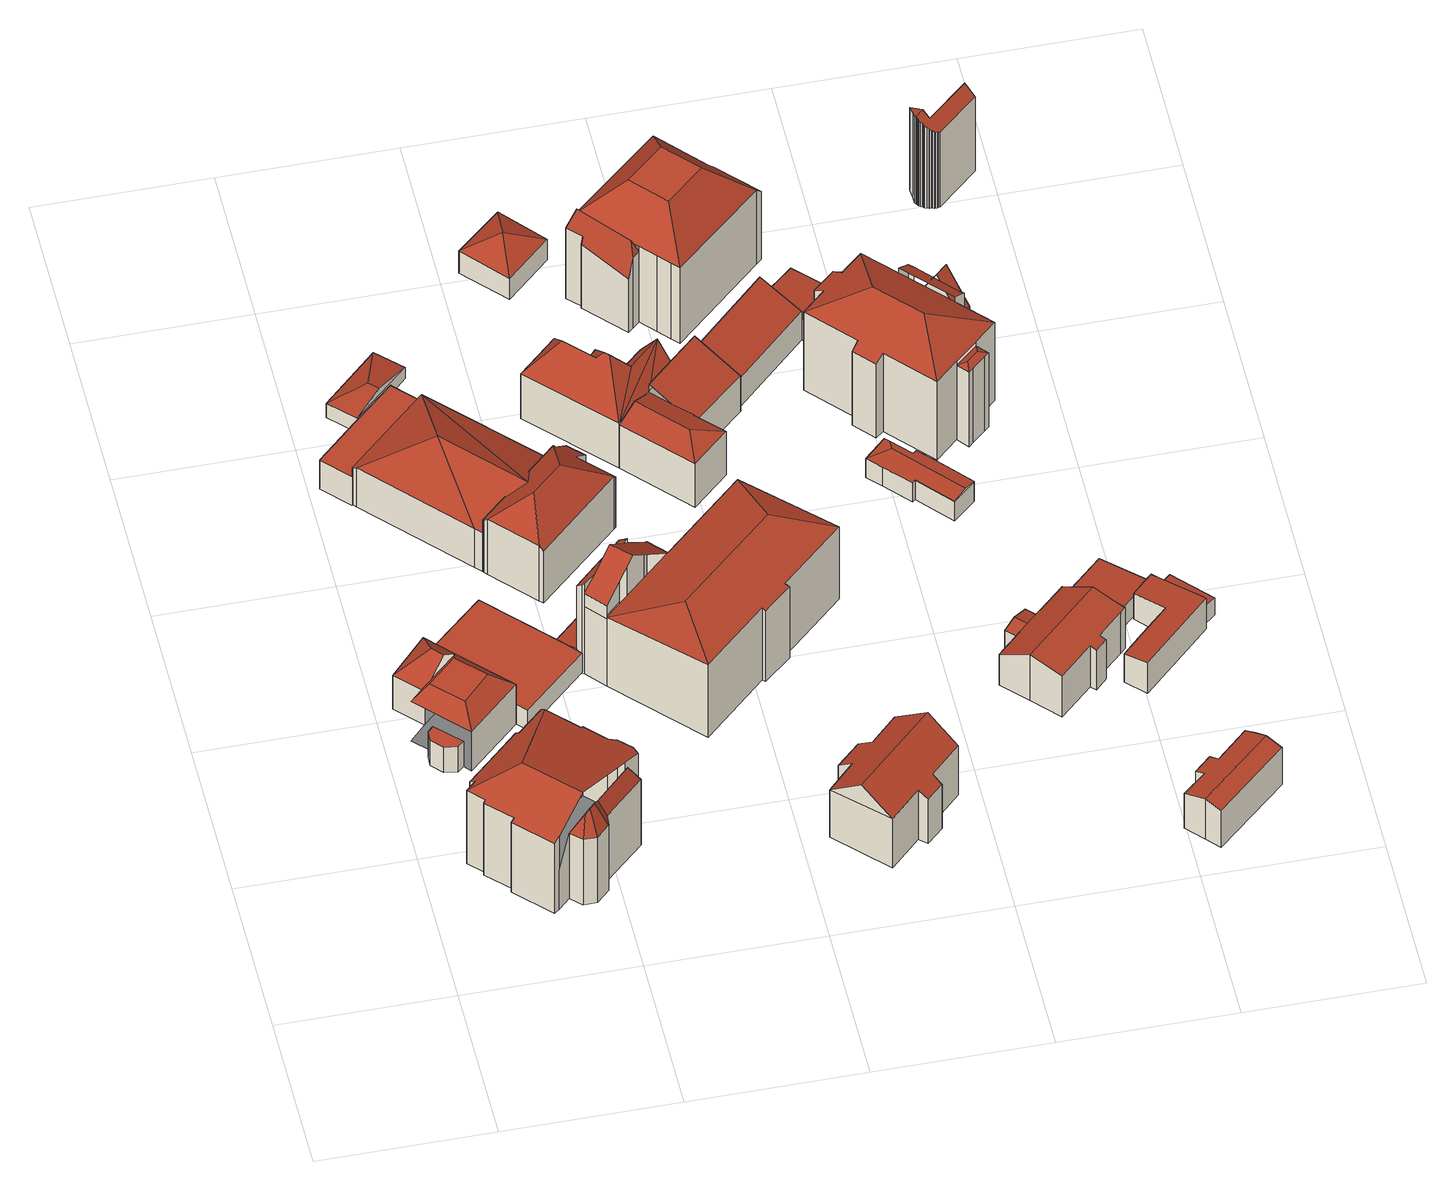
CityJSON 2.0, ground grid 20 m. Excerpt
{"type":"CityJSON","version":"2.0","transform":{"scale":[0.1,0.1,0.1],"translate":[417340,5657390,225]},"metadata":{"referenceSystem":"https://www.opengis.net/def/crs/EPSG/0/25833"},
"CityObjects":{
"building1":{"type":"Building","attributes":{"Gemeindeschluessel":14612000,"Geometrietyp2DReferenz":"3000","function":"31001_9998","roofType":"9999"},"children":["building1-1","building1-2","building1-3"]},
"building1-1":{"type":"BuildingPart","attributes":{"Dachtyp_tdc":"tdcPolyFlatRoof","Dachneigung":0,"QualitaetDacherkennung":52,"Geometrietyp2DReferenz":"3000","measuredHeight":3.94,"roofType":"1000"},"parents":["building1"],"geometry":[{"type":"MultiSurface","lod":"2","boundaries":[[[0,1,2,3]],[[1,4,5,2]],[[6,7,8,9]],[[7,10,11,8]],[[10,0,3,11]],[[10,7,6,4,1,0]],[[3,2,5,9,8,11]]],"semantics":{"surfaces":[{"type":"WallSurface"},{"type":"RoofSurface"},{"type":"GroundSurface"}],"values":[0,0,0,0,0,1,2]}}]},
"building1-2":{"type":"BuildingPart","attributes":{"Dachtyp_tdc":"tdcCutTentRoof","Dachneigung":2.03,"QualitaetDacherkennung":43,"Geometrietyp2DReferenz":"3000","measuredHeight":7.67,"roofType":"9999"},"parents":["building1"],"geometry":[{"type":"MultiSurface","lod":"2","boundaries":[[[12,13,14,15]],[[13,16,17,14]],[[18,16,19,20]],[[12,21,22,18,20,23]],[[13,12,23,24]],[[16,13,24,19]],[[24,23,20,19]],[[17,9,5,25,26,15,14]]],"semantics":{"surfaces":[{"type":"WallSurface"},{"type":"RoofSurface"},{"type":"GroundSurface"}],"values":[0,0,1,1,1,1,1,2]}}]},
"building1-3":{"type":"BuildingPart","attributes":{"Dachtyp_tdc":"tdcHipAndGableRoof","Dachneigung":39.65,"QualitaetDacherkennung":57,"Geometrietyp2DReferenz":"3000","measuredHeight":8.02,"roofType":"5000"},"parents":["building1"],"geometry":[{"type":"MultiSurface","lod":"2","boundaries":[[[27,28,29,26]],[[28,30,31,29]],[[30,12,15,31]],[[30,28,32]],[[28,27,22,33,32]],[[12,30,32,33]],[[26,29,31,15]]],"semantics":{"surfaces":[{"type":"WallSurface"},{"type":"RoofSurface"},{"type":"GroundSurface"}],"values":[0,0,0,1,1,1,2]}}]},
"building2":{"type":"Building","attributes":{"Gemeindeschluessel":14612000,"Geometrietyp2DReferenz":"3000","function":"31001_9998","roofType":"9999"},"children":["building2-1","building2-2"]},
"building2-1":{"type":"BuildingPart","attributes":{"Dachtyp_tdc":"tdcFreeFormRoof","Dachneigung":64.81,"QualitaetDacherkennung":11,"Geometrietyp2DReferenz":"3000","measuredHeight":13.21,"roofType":"5000"},"parents":["building2"],"geometry":[{"type":"MultiSurface","lod":"2","boundaries":[[[34,35,36,37]],[[35,38,39,36]],[[40,41,42,43]],[[41,44,45,42]],[[35,38,35,34,46]],[[34,47,48,46]],[[47,49,50,48]],[[49,44,51,50]],[[44,41,52,51]],[[41,40,52]],[[40,53,35,46,48,50,51,52]],[[45,54,55,37,36,39,36,56,43,42]],[[44,49,54,45]],[[49,47,55,54]],[[47,34,37,55]]],"semantics":{"surfaces":[{"type":"WallSurface"},{"type":"RoofSurface"},{"type":"GroundSurface"}],"values":[0,0,0,0,1,1,1,1,1,1,1,2,0,0,0]}}]},
"building2-2":{"type":"BuildingPart","attributes":{"Dachtyp_tdc":"tdcHipAndGableRoof","Dachneigung":17.91,"QualitaetDacherkennung":16,"Geometrietyp2DReferenz":"3000","measuredHeight":14.12,"roofType":"5000"},"parents":["building2"],"geometry":[{"type":"MultiSurface","lod":"2","boundaries":[[[57,58,59,60]],[[61,57,60,62]],[[58,63,64,59]],[[63,65,40,43,64]],[[66,39,38]],[[66,67,68,39]],[[67,69,70,68]],[[69,71,72,70]],[[71,73,74,72]],[[73,75,76,74]],[[75,77,78,76]],[[77,79,80,78]],[[79,81,82,80]],[[81,83,84,82]],[[83,85,86,84]],[[85,87,88,86]],[[87,89,90,88]],[[89,91,92,90]],[[91,93,94,92]],[[93,95,96,94]],[[95,61,62,96]],[[91,89,87,85,83,81,79,77,97]],[[77,75,73,71,69,67,66,98,97]],[[98,65,63,58,57,61,95,93,91,97]],[[62,60,59,64,43,56,36,39,68,70,72,74,76,78,80,82,84,86,88,90,92,94,96]]],"semantics":{"surfaces":[{"type":"WallSurface"},{"type":"RoofSurface"},{"type":"GroundSurface"}],"values":[0,0,0,0,0,0,0,0,0,0,0,0,0,0,0,0,0,0,0,0,0,1,1,1,2]}}]},
"building3":{"type":"Building","attributes":{"Dachtyp_tdc":"tdcPolyFlatRoof","Gemeindeschluessel":14612000,"Dachneigung":0,"QualitaetDacherkennung":77,"Geometrietyp2DReferenz":"3000","measuredHeight":3.08,"function":"31001_9998","roofType":"1000"},"geometry":[{"type":"Solid","lod":"2","boundaries":[[[[99,100,101,102]],[[100,103,104,101]],[[103,105,106,104]],[[105,107,108,106]],[[105,103,100,99,109,110,111,107]],[[108,112,14,31,102,101,104,106]],[[107,111,112,108]],[[111,110,14,112]],[[110,109,31,14]],[[109,99,102,31]]]],"semantics":{"surfaces":[{"type":"WallSurface"},{"type":"RoofSurface"},{"type":"GroundSurface"}],"values":[[0,0,0,0,1,2,0,0,0,0]]}}]},
"building4":{"type":"Building","attributes":{"Dachtyp_tdc":"tdcHipAndGableRoof","Gemeindeschluessel":14612000,"Dachneigung":15.02,"QualitaetDacherkennung":64,"Geometrietyp2DReferenz":"3000","measuredHeight":3.14,"function":"31001_9998","roofType":"5000"},"geometry":[{"type":"Solid","lod":"2","boundaries":[[[[113,114,115,116]],[[114,117,118,115]],[[117,119,120,118]],[[119,113,116,120]],[[117,114,121]],[[113,119,122]],[[114,113,122,121]],[[119,117,121,122]],[[116,115,118,120]]]],"semantics":{"surfaces":[{"type":"WallSurface"},{"type":"RoofSurface"},{"type":"GroundSurface"}],"values":[[0,0,0,0,1,0,1,1,2]]}}]},
"building5":{"type":"Building","attributes":{"Gemeindeschluessel":14612000,"QualitaetDacherkennung":100,"Geometrietyp2DReferenz":"3000","function":"31001_3211","roofType":"9999"},"children":["building5-1","building5-2","building5-3"]},
"building5-1":{"type":"BuildingPart","attributes":{"Dachtyp_tdc":"tdcLeanToRoof","Dachneigung":0,"QualitaetDacherkennung":100,"Geometrietyp2DReferenz":"3000","measuredHeight":4.4,"roofType":"2100"},"parents":["building5"],"geometry":[{"type":"MultiSurface","lod":"2","boundaries":[[[123,124,125,126]],[[124,127,128,125]],[[127,129,130,128]],[[129,131,132,130]],[[131,133,134,132]],[[133,135,136,137,134]],[[138,139,140,141,142]],[[139,123,126,140]],[[139,138,135,133,131,129,127,124,123]],[[126,125,128,130,132,134,137,141,140]]],"semantics":{"surfaces":[{"type":"WallSurface"},{"type":"RoofSurface"},{"type":"GroundSurface"}],"values":[0,0,0,0,0,0,0,0,1,2]}}]},
"building5-2":{"type":"BuildingPart","attributes":{"Dachtyp_tdc":"tdcHipAndGableRoof","Dachneigung":27.65,"QualitaetDacherkennung":100,"Geometrietyp2DReferenz":"3000","measuredHeight":9.26,"roofType":"5000"},"parents":["building5"],"geometry":[{"type":"MultiSurface","lod":"2","boundaries":[[[143,144,145,146]],[[144,147,148,145]],[[147,149,150,148]],[[149,151,138,142,150]],[[152,153,154,136,135]],[[153,155,156,154]],[[155,143,146,156]],[[151,149,147,157,152]],[[144,143,155,157]],[[147,144,157]],[[152,155,153]],[[155,152,157]],[[146,145,148,150,142,136,154,156]]],"semantics":{"surfaces":[{"type":"WallSurface"},{"type":"RoofSurface"},{"type":"GroundSurface"}],"values":[0,0,0,0,0,0,0,1,1,1,1,1,2]}}]},
"building5-3":{"type":"BuildingPart","attributes":{"Dachtyp_tdc":"tdcHipRoof","Dachneigung":40.69,"QualitaetDacherkennung":100,"Geometrietyp2DReferenz":"3000","measuredHeight":11.4,"roofType":"3200"},"parents":["building5"],"geometry":[{"type":"Solid","lod":"2","boundaries":[[[[158,159,160,154]],[[159,161,162,160]],[[161,163,164,162]],[[163,165,166,164]],[[165,167,168,166]],[[167,169,170,168]],[[169,171,172,170]],[[171,173,172]],[[173,174,175,172]],[[174,176,177,175]],[[176,178,179,177]],[[178,180,181,179]],[[180,182,183,181]],[[182,158,154,183]],[[178,176,184]],[[173,171,169,167,165,163,161,159,158,185]],[[176,174,173,185,184]],[[158,182,180,178,184,185]],[[154,160,162,164,166,168,170,172,175,177,179,181,183]]]],"semantics":{"surfaces":[{"type":"WallSurface"},{"type":"RoofSurface"},{"type":"GroundSurface"}],"values":[[0,0,0,0,0,0,0,0,0,0,0,0,0,0,1,1,1,1,2]]}}]},
"building6":{"type":"Building","attributes":{"name":"Kulturwerkschule","Dachtyp_tdc":"tdcPolyFlatRoof","Gemeindeschluessel":14612000,"Dachneigung":6.72,"QualitaetDacherkennung":52,"Geometrietyp2DReferenz":"3000","measuredHeight":3.43,"function":"31001_3021","roofType":"2100"},"geometry":[{"type":"Solid","lod":"2","boundaries":[[[[186,187,188,189]],[[187,103,190,188]],[[103,191,192,190]],[[191,193,194,192]],[[193,195,196,194]],[[195,197,198,196]],[[197,186,189,198]],[[197,195,193,191,103,187,186]],[[189,188,190,192,194,196,198]]]],"semantics":{"surfaces":[{"type":"WallSurface"},{"type":"RoofSurface"},{"type":"GroundSurface"}],"values":[[0,0,0,0,0,0,0,1,2]]}}]},
"building7":{"type":"Building","attributes":{"name":"Kulturwerkschule","Gemeindeschluessel":14612000,"Geometrietyp2DReferenz":"3000","function":"31001_3021","roofType":"9999"},"children":["building7-1","building7-2","building7-3"]},
"building7-1":{"type":"BuildingPart","attributes":{"Dachtyp_tdc":"tdcPolyFlatRoof","Dachneigung":41.84,"QualitaetDacherkennung":40,"Geometrietyp2DReferenz":"3000","measuredHeight":13.94,"roofType":"2100"},"parents":["building7"],"geometry":[{"type":"MultiSurface","lod":"2","boundaries":[[[199,200,201,202,203,204]],[[205,206,207,208,209,210]],[[206,211,212,207]],[[211,199,204,212]],[[211,206,205,213,214,200,199]],[[204,203,208,207,212]]],"semantics":{"surfaces":[{"type":"WallSurface"},{"type":"RoofSurface"},{"type":"GroundSurface"}],"values":[0,0,0,0,1,2]}}]},
"building7-2":{"type":"BuildingPart","attributes":{"Dachtyp_tdc":"tdcGableRoof","Dachneigung":40.1,"QualitaetDacherkennung":50,"Geometrietyp2DReferenz":"3000","measuredHeight":16.04,"roofType":"3100"},"parents":["building7"],"geometry":[{"type":"MultiSurface","lod":"2","boundaries":[[[202,215,216,203]],[[215,217,218,216]],[[217,219,220,218]],[[221,209,208,222]],[[223,224,225,213,210]],[[217,226,201,214,225,224,227,219]],[[202,201,226,215]],[[215,226,217]],[[221,228,223,210,209]],[[208,203,216,218,220,222]]],"semantics":{"surfaces":[{"type":"WallSurface"},{"type":"RoofSurface"},{"type":"GroundSurface"}],"values":[0,0,0,0,1,1,0,0,0,2]}}]},
"building7-3":{"type":"BuildingPart","attributes":{"Dachtyp_tdc":"tdcHipRoof","Dachneigung":16.97,"QualitaetDacherkennung":45,"Geometrietyp2DReferenz":"3000","measuredHeight":12.62,"roofType":"3200"},"parents":["building7"],"geometry":[{"type":"MultiSurface","lod":"2","boundaries":[[[229,230,231,232]],[[230,233,234,231]],[[233,235,236,234]],[[235,237,238,236]],[[237,239,240,238]],[[239,228,221,222,240]],[[241,242,243,220,219]],[[242,229,232,243]],[[228,239,244]],[[229,242,245]],[[239,237,235,233,230,229,245,244]],[[242,241,227,228,244,245]],[[232,231,234,236,238,240,222,220,243]]],"semantics":{"surfaces":[{"type":"WallSurface"},{"type":"RoofSurface"},{"type":"GroundSurface"}],"values":[0,0,0,0,0,0,0,0,1,1,1,1,2]}}]},
"building8":{"type":"Building","attributes":{"Dachtyp_tdc":"tdcFreeFormRoof","Gemeindeschluessel":14612000,"Dachneigung":37.76,"QualitaetDacherkennung":73,"Geometrietyp2DReferenz":"3000","measuredHeight":10.5,"function":"31001_9998","roofType":"5000"},"geometry":[{"type":"Solid","lod":"2","boundaries":[[[[246,247,248,249]],[[247,250,251,248]],[[250,252,253,251]],[[252,254,255,253]],[[256,257,258,259,250,247,246,260]],[[258,261,262,263,264,254,252,259]],[[257,261,258]],[[252,250,259]],[[255,265,266,267,268,269,270,271,249,248,251,253]],[[254,264,265,255]],[[264,263,266,265]],[[263,262,267,266]],[[262,261,268,267]],[[261,257,269,268]],[[257,256,270,269]],[[256,260,271,270]],[[260,246,249,271]]]],"semantics":{"surfaces":[{"type":"WallSurface"},{"type":"RoofSurface"},{"type":"GroundSurface"}],"values":[[0,0,0,0,1,1,0,0,2,0,0,0,0,0,0,0,0]]}}]},
"building9":{"type":"Building","attributes":{"Dachtyp_tdc":"tdcFreeFormRoof","Gemeindeschluessel":14612000,"Dachneigung":54.73,"QualitaetDacherkennung":48,"Geometrietyp2DReferenz":"3000","measuredHeight":12.08,"function":"31001_9998","roofType":"5000"},"geometry":[{"type":"Solid","lod":"2","boundaries":[[[[272,273,274,275]],[[273,276,277,274]],[[276,278,279,277]],[[278,280,281,279]],[[280,282,283,281]],[[282,284,285,283]],[[284,286,287,285]],[[286,288,289,287]],[[288,290,291,289]],[[290,272,275,291]],[[290,292,293]],[[290,294,292]],[[288,294,290]],[[294,288,286]],[[294,286,284]],[[292,294,284,282]],[[278,282,280]],[[295,282,278]],[[293,282,295]],[[282,293,292]],[[296,295,278,276]],[[297,296,276,273]],[[297,273,272]],[[293,295,296,297,272,290]],[[275,274,277,279,281,283,285,287,289,291]]]],"semantics":{"surfaces":[{"type":"WallSurface"},{"type":"RoofSurface"},{"type":"GroundSurface"}],"values":[[0,0,0,0,0,0,0,0,0,0,1,1,1,1,0,1,1,1,1,1,1,1,1,1,2]]}}]},
"building10":{"type":"Building","attributes":{"Dachtyp_tdc":"tdcTentRoof","Gemeindeschluessel":14612000,"Dachneigung":29.88,"QualitaetDacherkennung":81,"Geometrietyp2DReferenz":"3000","measuredHeight":5.12,"function":"31001_9998","roofType":"3500"},"geometry":[{"type":"Solid","lod":"2","boundaries":[[[[298,299,300,301]],[[299,302,303,300]],[[302,304,305,303]],[[304,298,301,305]],[[299,298,306]],[[302,299,306]],[[301,300,303,305]],[[304,302,306]],[[298,304,306]]]],"semantics":{"surfaces":[{"type":"WallSurface"},{"type":"RoofSurface"},{"type":"GroundSurface"}],"values":[[0,0,0,0,1,1,2,1,1]]}}]},
"building11":{"type":"Building","attributes":{"Gemeindeschluessel":14612000,"Geometrietyp2DReferenz":"3000","function":"31001_9998","roofType":"9999"},"children":["building11-1","building11-2"]},
"building11-1":{"type":"BuildingPart","attributes":{"Dachtyp_tdc":"tdcPolyFlatRoof","Dachneigung":22.78,"QualitaetDacherkennung":81,"Geometrietyp2DReferenz":"3000","measuredHeight":8.01,"roofType":"2100"},"parents":["building11"],"geometry":[{"type":"MultiSurface","lod":"2","boundaries":[[[307,308,309,310]],[[308,311,312,309]],[[313,314,287,289,315]],[[314,307,310,287]],[[314,313,316,311,308,307]],[[310,309,312,289,287]]],"semantics":{"surfaces":[{"type":"WallSurface"},{"type":"RoofSurface"},{"type":"GroundSurface"}],"values":[0,0,0,0,1,2]}}]},
"building11-2":{"type":"BuildingPart","attributes":{"Dachtyp_tdc":"tdcHipAndGableRoof","Dachneigung":21.74,"QualitaetDacherkennung":71,"Geometrietyp2DReferenz":"3000","measuredHeight":7.81,"roofType":"5000"},"parents":["building11"],"geometry":[{"type":"MultiSurface","lod":"2","boundaries":[[[317,318,312,311]],[[318,319,320,312]],[[319,321,322,320]],[[321,323,291,322]],[[323,324,325,291]],[[324,315,289,325]],[[321,319,326]],[[319,318,317,316,315,324,326]],[[324,323,321,326]],[[289,312,320,322,291,325]]],"semantics":{"surfaces":[{"type":"WallSurface"},{"type":"RoofSurface"},{"type":"GroundSurface"}],"values":[0,0,0,0,0,0,1,1,1,2]}}]},
"building12":{"type":"Building","attributes":{"Gemeindeschluessel":14612000,"Geometrietyp2DReferenz":"3000","function":"31001_9998","roofType":"9999"},"children":["building12-1","building12-2"]},
"building12-1":{"type":"BuildingPart","attributes":{"Dachtyp_tdc":"tdcCutTentRoof","Dachneigung":47.28,"QualitaetDacherkennung":61,"Geometrietyp2DReferenz":"3000","measuredHeight":16.01,"roofType":"9999"},"parents":["building12"],"geometry":[{"type":"MultiSurface","lod":"2","boundaries":[[[327,328,329,330]],[[328,331,332,329]],[[331,333,334,332]],[[333,335,336,334]],[[335,337,338,336]],[[337,339,340,338]],[[339,341,342,343,340]],[[344,345,346,347,348]],[[345,327,330,346]],[[333,331,328,327,345,349,350]],[[335,333,350,351]],[[344,341,339,337,335,351,352]],[[345,344,352,349]],[[352,351,350,349]],[[330,329,332,334,336,338,340,343,347,346]]],"semantics":{"surfaces":[{"type":"WallSurface"},{"type":"RoofSurface"},{"type":"GroundSurface"}],"values":[0,0,0,0,0,0,0,0,0,1,1,1,1,1,2]}}]},
"building12-2":{"type":"BuildingPart","attributes":{"Dachtyp_tdc":"tdcFreeFormRoof","Dachneigung":72.78,"QualitaetDacherkennung":20,"Geometrietyp2DReferenz":"3000","measuredHeight":13.56,"roofType":"5000"},"parents":["building12"],"geometry":[{"type":"MultiSurface","lod":"2","boundaries":[[[353,354,355,356]],[[354,348,347,355]],[[342,357,358,343]],[[357,359,360,358]],[[359,361,362,360]],[[361,353,356,362]],[[357,342,363]],[[342,348,364,363]],[[348,354,364]],[[354,353,361,359,357,363,364]],[[356,355,347,343,358,360,362]]],"semantics":{"surfaces":[{"type":"WallSurface"},{"type":"RoofSurface"},{"type":"GroundSurface"}],"values":[0,0,0,0,0,0,1,1,1,1,2]}}]},
"building13":{"type":"Building","attributes":{"Dachtyp_tdc":"tdcPolyFlatRoof","Gemeindeschluessel":14612000,"Dachneigung":22.2,"QualitaetDacherkennung":81,"Geometrietyp2DReferenz":"3000","measuredHeight":6.62,"function":"31001_9998","roofType":"2100"},"geometry":[{"type":"Solid","lod":"2","boundaries":[[[[365,366,367,368]],[[366,369,370,367]],[[369,371,372,370]],[[371,365,368,372]],[[371,369,366,365]],[[368,367,370,372]]]],"semantics":{"surfaces":[{"type":"WallSurface"},{"type":"RoofSurface"},{"type":"GroundSurface"}],"values":[[0,0,0,0,1,2]]}}]},
"building14":{"type":"Building","attributes":{"Dachtyp_tdc":"tdcFreeFormRoof","Gemeindeschluessel":14612000,"Dachneigung":10.05,"QualitaetDacherkennung":58,"Geometrietyp2DReferenz":"3000","measuredHeight":3.36,"function":"31001_9998","roofType":"5000"},"geometry":[{"type":"Solid","lod":"2","boundaries":[[[[373,374,375,376]],[[374,377,378,375]],[[377,379,380,378]],[[379,381,382,380]],[[381,383,384,382]],[[383,385,386,384]],[[385,387,388,386]],[[387,389,390,388]],[[389,391,392,390]],[[391,393,394,392]],[[393,373,376,394]],[[395,389,396,397]],[[398,399,396,389,387,385,400]],[[399,401,402,403,404,405,397,396]],[[391,395,397,405,393]],[[393,405,404,373]],[[373,404,403,374]],[[374,403,402,377]],[[379,401,399,398,381]],[[377,402,401,379]],[[381,398,400,383]],[[383,400,385]],[[389,395,391]],[[376,375,378,380,382,384,386,388,390,392,394]]]],"semantics":{"surfaces":[{"type":"WallSurface"},{"type":"RoofSurface"},{"type":"GroundSurface"}],"values":[[0,0,0,0,0,0,0,0,0,0,0,1,1,1,0,0,0,0,0,0,0,0,0,2]]}}]},
"building15":{"type":"Building","attributes":{"Gemeindeschluessel":14612000,"Geometrietyp2DReferenz":"3000","function":"31001_9998","roofType":"9999"},"children":["building15-1","building15-2"]},
"building15-1":{"type":"BuildingPart","attributes":{"Dachtyp_tdc":"tdcGableRoof","Dachneigung":16.41,"QualitaetDacherkennung":60,"Geometrietyp2DReferenz":"3000","measuredHeight":4.33,"roofType":"3100"},"parents":["building15"],"geometry":[{"type":"MultiSurface","lod":"2","boundaries":[[[406,407,408,409]],[[407,410,411,408]],[[410,412,413,411]],[[410,407,414]],[[407,406,415,414]],[[412,410,414,415]],[[409,408,411,413]]],"semantics":{"surfaces":[{"type":"WallSurface"},{"type":"RoofSurface"},{"type":"GroundSurface"}],"values":[0,0,0,0,1,1,2]}}]},
"building15-2":{"type":"BuildingPart","attributes":{"Dachtyp_tdc":"tdcGableRoof","Dachneigung":31.64,"QualitaetDacherkennung":60,"Geometrietyp2DReferenz":"3000","measuredHeight":7.13,"roofType":"3100"},"parents":["building15"],"geometry":[{"type":"MultiSurface","lod":"2","boundaries":[[[416,417,418,413,412]],[[417,419,420,418]],[[419,421,422,420]],[[421,423,424,422]],[[423,425,426,424]],[[427,428,406,409,429]],[[430,431,432,433]],[[431,434,435,432]],[[434,427,429,435]],[[434,431,430,436,437,438,425,423,421,419]],[[419,417,416,428,427,434]],[[413,418,420,422,424,426,439,440,441,433,432,435,429,409]],[[425,438,439,426]],[[438,437,440,439]],[[437,436,441,440]],[[436,430,433,441]]],"semantics":{"surfaces":[{"type":"WallSurface"},{"type":"RoofSurface"},{"type":"GroundSurface"}],"values":[0,0,0,0,0,0,0,0,0,1,1,2,0,0,0,0]}}]},
"building16":{"type":"Building","attributes":{"Dachtyp_tdc":"tdcPolyFlatRoof","Gemeindeschluessel":14612000,"Dachneigung":4.87,"QualitaetDacherkennung":76,"Geometrietyp2DReferenz":"3000","measuredHeight":3.36,"function":"31001_9998","roofType":"2100"},"geometry":[{"type":"Solid","lod":"2","boundaries":[[[[442,443,368,367]],[[443,444,445,368]],[[444,446,447,445]],[[446,448,449,447]],[[448,442,367,449]],[[448,446,444,443,442]],[[367,368,445,447,449]]]],"semantics":{"surfaces":[{"type":"WallSurface"},{"type":"RoofSurface"},{"type":"GroundSurface"}],"values":[[0,0,0,0,0,1,2]]}}]},
"building17":{"type":"Building","attributes":{"Gemeindeschluessel":14612000,"Geometrietyp2DReferenz":"3000","function":"31001_9998","roofType":"9999"},"children":["building17-1","building17-2","building17-3","building17-4"]},
"building17-1":{"type":"BuildingPart","attributes":{"Dachtyp_tdc":"tdcGableRoof","Dachneigung":61.43,"QualitaetDacherkennung":13,"Geometrietyp2DReferenz":"3000","measuredHeight":12.62,"roofType":"3100"},"parents":["building17"],"geometry":[{"type":"MultiSurface","lod":"2","boundaries":[[[450,451,452,453]],[[451,454,455,452]],[[454,456,457,455]],[[454,451,458]],[[451,450,459,460,458]],[[456,454,458,460,461]],[[453,452,455,457]]],"semantics":{"surfaces":[{"type":"WallSurface"},{"type":"RoofSurface"},{"type":"GroundSurface"}],"values":[0,0,0,0,1,1,2]}}]},
"building17-2":{"type":"BuildingPart","attributes":{"Dachtyp_tdc":"tdcHipRoof","Dachneigung":29.62,"QualitaetDacherkennung":78,"Geometrietyp2DReferenz":"3000","measuredHeight":14.89,"roofType":"3200"},"parents":["building17"],"geometry":[{"type":"MultiSurface","lod":"2","boundaries":[[[462,463,464,465]],[[463,466,467,464]],[[466,468,469,467]],[[468,470,471,469]],[[470,472,473,471]],[[472,474,475,473]],[[474,476,477,475]],[[476,478,479,477]],[[480,481,482,483]],[[481,484,485,482]],[[484,486,485]],[[487,488,489,490,491]],[[488,492,493,489]],[[492,494,495,493]],[[494,462,465,495]],[[488,487,484,481,496]],[[476,474,472,470,468,466,497]],[[481,480,478,476,497,496]],[[466,463,462,494,492,488,496,497]],[[465,464,467,469,471,473,475,477,479,483,482,485,490,489,493,495]]],"semantics":{"surfaces":[{"type":"WallSurface"},{"type":"RoofSurface"},{"type":"GroundSurface"}],"values":[0,0,0,0,0,0,0,0,0,0,0,0,0,0,0,1,1,1,1,2]}}]},
"building17-3":{"type":"BuildingPart","attributes":{"Dachtyp_tdc":"tdcPolyFlatRoof","Dachneigung":27.6,"QualitaetDacherkennung":60,"Geometrietyp2DReferenz":"3000","measuredHeight":12.74,"roofType":"2100"},"parents":["building17"],"geometry":[{"type":"MultiSurface","lod":"2","boundaries":[[[498,479,478]],[[498,499,500,479]],[[499,501,453,500]],[[501,450,453]],[[502,457,456]],[[502,503,504,457]],[[503,505,480,483,504]],[[503,502,461,459,501,499,498,505]],[[483,479,500,453,457,504]]],"semantics":{"surfaces":[{"type":"WallSurface"},{"type":"RoofSurface"},{"type":"GroundSurface"}],"values":[0,0,0,0,0,0,0,1,2]}}]},
"building17-4":{"type":"BuildingPart","attributes":{"Dachtyp_tdc":"tdcFreeFormRoof","Dachneigung":25.85,"QualitaetDacherkennung":12,"Geometrietyp2DReferenz":"3000","measuredHeight":11.89,"roofType":"5000"},"parents":["building17"],"geometry":[{"type":"MultiSurface","lod":"2","boundaries":[[[506,486,507]],[[486,491,508,507]],[[509,510,511,490,485,512]],[[513,514,510,509]],[[514,515,511,510]],[[515,491,490,511]],[[486,506,512,485]],[[506,513,509,512]],[[491,515,508]],[[515,514,513,506,507,508]]],"semantics":{"surfaces":[{"type":"RoofSurface"},{"type":"GroundSurface"},{"type":"WallSurface"}],"values":[0,0,1,2,2,2,2,2,0,0]}}]},
"building18":{"type":"Building","attributes":{"Dachtyp_tdc":"tdcGableRoof","Gemeindeschluessel":14612000,"Dachneigung":18.59,"QualitaetDacherkennung":69,"Geometrietyp2DReferenz":"3000","measuredHeight":6.22,"function":"31001_9998","roofType":"3100"},"geometry":[{"type":"Solid","lod":"2","boundaries":[[[[516,517,518,519]],[[517,520,521,518]],[[520,522,523,521]],[[522,524,525,523]],[[524,526,527,525]],[[526,528,529,527]],[[528,530,531,529]],[[530,532,533,531]],[[532,534,535,533]],[[534,536,537,535]],[[536,516,519,537]],[[532,530,528,526,524,522,520,517,516]],[[516,536,534,532]],[[519,518,521,523,525,527,529,531,533,535,537]]]],"semantics":{"surfaces":[{"type":"WallSurface"},{"type":"RoofSurface"},{"type":"GroundSurface"}],"values":[[0,0,0,0,0,0,0,0,0,0,0,1,1,2]]}}]},
"building19":{"type":"Building","attributes":{"Dachtyp_tdc":"tdcPolyFlatRoof","Gemeindeschluessel":14612000,"Dachneigung":6.18,"QualitaetDacherkennung":60,"Geometrietyp2DReferenz":"3000","measuredHeight":2.95,"function":"31001_9998","roofType":"2100"},"geometry":[{"type":"Solid","lod":"2","boundaries":[[[[538,539,540,541]],[[539,542,543,540]],[[542,544,545,543]],[[544,538,541,545]],[[544,542,539,538]],[[541,540,543,545]]]],"semantics":{"surfaces":[{"type":"WallSurface"},{"type":"RoofSurface"},{"type":"GroundSurface"}],"values":[[0,0,0,0,1,2]]}}]},
"building20":{"type":"Building","attributes":{"Dachtyp_tdc":"tdcPolyFlatRoof","Gemeindeschluessel":14612000,"Dachneigung":5.26,"QualitaetDacherkennung":64,"Geometrietyp2DReferenz":"3000","measuredHeight":4.73,"function":"31001_9998","roofType":"2100"},"geometry":[{"type":"Solid","lod":"2","boundaries":[[[[546,547,548,549]],[[547,550,551,548]],[[550,552,553,551]],[[552,554,555,553]],[[554,556,557,555]],[[556,558,559,557]],[[558,560,561,559]],[[560,562,563,561]],[[562,564,565,563]],[[564,546,549,565]],[[564,562,560,558,556,554,552,550,547,546]],[[549,548,551,553,555,557,559,561,563,565]]]],"semantics":{"surfaces":[{"type":"WallSurface"},{"type":"RoofSurface"},{"type":"GroundSurface"}],"values":[[0,0,0,0,0,0,0,0,0,0,1,2]]}}]},
"building21":{"type":"Building","attributes":{"Dachtyp_tdc":"tdcPolyFlatRoof","Gemeindeschluessel":14612000,"Dachneigung":6.18,"QualitaetDacherkennung":70,"Geometrietyp2DReferenz":"3000","measuredHeight":2.84,"function":"31001_9998","roofType":"2100"},"geometry":[{"type":"Solid","lod":"2","boundaries":[[[[566,567,568,553]],[[567,569,570,568]],[[569,571,555,570]],[[571,566,553,555]],[[571,569,567,566]],[[553,568,570,555]]]],"semantics":{"surfaces":[{"type":"WallSurface"},{"type":"RoofSurface"},{"type":"GroundSurface"}],"values":[[0,0,0,0,1,2]]}}]},
"building22":{"type":"Building","attributes":{"Dachtyp_tdc":"tdcFreeFormRoof","Gemeindeschluessel":14612000,"Dachneigung":42.35,"QualitaetDacherkennung":36,"Geometrietyp2DReferenz":"3000","measuredHeight":13.54,"function":"31001_9998","roofType":"5000"},"geometry":[{"type":"Solid","lod":"2","boundaries":[[[[572,573,574,575]],[[573,576,577,574]],[[576,578,579,577]],[[578,580,581,579]],[[580,582,583,581]],[[582,584,585,583]],[[584,586,587,585]],[[586,588,589,587]],[[588,590,591,589]],[[590,592,593,591]],[[592,594,595,593]],[[594,596,597,595]],[[596,598,599,597]],[[598,600,601,599]],[[600,602,603,601]],[[602,604,605,603]],[[604,606,607,605]],[[606,608,609,607]],[[608,610,611,609]],[[610,612,613,611]],[[612,614,615,613]],[[614,616,617,615]],[[616,618,619,617]],[[618,572,575,619]],[[584,582,580,578,576,573,572,618,616,620,621,608,606,604,602,600,598,596,594,592,590,588,586]],[[610,621,620,614,612]],[[610,608,621]],[[616,614,620]],[[575,574,577,579,581,583,585,587,589,591,593,595,597,599,601,603,605,607,609,611,613,615,617,619]]]],"semantics":{"surfaces":[{"type":"WallSurface"},{"type":"RoofSurface"},{"type":"GroundSurface"}],"values":[[0,0,0,0,0,0,0,0,0,0,0,0,0,0,0,0,0,0,0,0,0,0,0,0,1,1,0,0,2]]}}]}
},
"vertices":[
[38,312,58],[39,325,58],[39,325,19],[38,312,19],[45,331,58],[45,331,19],[72,303,58],[65,297,58],[65,297,19],[72,303,19],[50,299,58],[50,299,19],
[86,408,80],[139,351,80],[139,351,19],[86,408,19],[79,295,80],[79,295,19],[26,351,80],[79,326,94],[48,359,94],[83,405,80],[53,377,80],[81,389,95],[110,358,95],[26,351,19],[45,370,19],
[45,370,71],[17,400,71],[17,400,19],[58,438,80],[58,438,19],[59,404,99],[70,392,99],
[152,80,123],[140,92,123],[140,92,22],[152,80,22],[126,79,82],[126,79,22],[216,166,123],[230,151,123],[230,151,22],[216,166,22],[184,108,123],[184,108,22],[157,92,149],[168,80,123],[162,94,154],[183,94,123],[169,101,154],[175,112,144],[216,152,144],[158,110,123],[183,94,22],[168,80,22],[158,110,22],
[217,208,127],[231,194,127],[231,194,22],[217,208,22],[207,210,129],[207,210,22],[234,183,129],[234,183,22],[216,166,137],[126,79,135],[120,74,130],[120,74,22],[82,114,130],[82,114,22],[86,117,133],[86,117,22],[59,144,133],[59,144,22],[61,147,135],[61,147,22],[45,164,135],[45,164,22],[57,176,134],[57,176,22],[52,181,129],[52,181,22],[87,215,127],[87,215,22],[115,242,126],[115,242,22],[118,239,129],[118,239,22],[148,268,127],[148,268,22],[151,265,130],[151,265,22],[183,231,130],[183,231,22],[185,233,129],[185,233,22],[105,165,163],[158,110,163],
[133,506,49],[200,434,49],[200,434,19],[133,506,19],[211,422,49],[211,422,19],[218,414,49],[218,414,19],[223,408,49],[223,408,19],[58,438,49],[139,351,49],[149,340,49],[149,340,19],
[67,805,30],[40,833,30],[40,833,8],[67,805,8],[105,898,25],[105,898,8],[133,870,25],[133,870,8],[87,844,39],[97,834,39],
[10,728,60],[57,772,60],[57,772,16],[10,728,16],[104,815,60],[104,815,16],[106,817,60],[106,817,16],[106,816,60],[106,816,16],[134,786,60],[134,786,16],[132,784,60],[132,784,17],[132,784,16],[38,697,60],[10,727,60],[10,727,16],[38,697,16],[38,697,17],
[153,573,77],[145,581,77],[145,581,17],[153,573,17],[42,693,77],[42,693,17],[39,696,74],[39,696,17],[38,697,74],[132,784,74],[247,662,74],[247,662,17],[208,605,109],[208,605,17],[129,691,109],
[247,662,97],[248,662,96],[248,662,17],[249,661,96],[249,661,17],[264,674,81],[264,674,17],[281,656,81],[281,656,17],[267,643,95],[267,643,17],[302,606,95],[302,606,17],[300,604,97],[300,604,17],[300,604,98],[205,516,97],[205,516,17],[201,520,102],[201,520,17],[156,569,102],[156,569,17],[153,572,98],[153,572,17],[152,574,97],[152,574,17],[206,570,131],[242,603,131],
[276,469,51],[218,414,51],[218,414,17],[276,469,17],[211,422,17],[200,434,47],[200,434,17],[279,508,47],[279,508,17],[305,480,52],[305,480,17],[283,461,52],[283,461,17],
[276,469,148],[283,461,157],[283,461,151],[283,461,122],[283,461,18],[276,469,18],[225,407,157],[223,408,155],[223,408,18],[225,407,18],[225,407,122],[225,407,142],[218,414,148],[218,414,18],[240,420,157],[278,455,157],
[305,480,122],[305,480,18],[309,484,122],[309,484,18],[328,463,122],[328,463,18],[244,385,122],[244,385,18],[244,385,142],[279,417,178],[259,438,178],[305,480,126],[326,461,124],[244,385,124],
[510,454,130],[437,387,130],[437,387,18],[510,454,18],[441,383,128],[441,383,18],[409,355,128],[409,355,18],[406,358,130],[406,358,18],[333,290,130],[333,290,18],[328,463,124],[421,549,124],[421,549,18],[326,372,144],[438,475,144],
[524,81,98],[515,89,106],[515,89,30],[524,81,30],[480,55,106],[480,55,30],[425,112,103],[425,112,30],[456,144,103],[456,144,30],[535,108,106],[570,142,106],[543,170,135],[453,83,135],[543,99,98],[514,200,103],[484,170,103],[471,183,89],[444,157,89],[444,157,30],[471,183,30],[484,170,30],[514,200,30],[570,142,30],[535,108,30],[543,99,30],
[238,780,86],[283,822,86],[283,822,17],[238,780,17],[314,789,86],[314,789,17],[322,797,86],[322,797,17],[338,781,86],[338,781,17],[349,769,86],[349,769,17],[369,787,86],[369,787,17],[397,757,86],[397,757,17],[365,727,86],[365,727,17],[324,688,86],[324,688,17],[348,739,115],[325,740,137],[383,772,115],[320,745,137],[312,746,129],[282,778,129],
[222,1012,35],[274,1058,35],[274,1058,1],[222,1012,1],[317,1010,33],[317,1010,1],[266,963,33],[266,963,1],[269,1012,53],
[426,784,97],[466,740,72],[466,740,17],[426,784,17],[404,684,73],[404,684,17],[365,727,97],[397,757,97],[365,727,84],[385,705,84],
[404,684,85],[404,684,84],[432,654,85],[432,654,17],[390,616,84],[390,616,17],[324,688,84],[345,708,95],[345,708,17],[393,656,95],
[488,998,121],[494,1003,112],[494,1003,7],[488,998,7],[536,957,113],[536,957,7],[530,952,121],[530,952,7],[427,858,124],[427,858,7],[419,866,124],[419,866,7],[407,880,124],[407,880,7],[391,897,124],[391,897,116],[391,897,7],[336,958,124],[440,1052,121],[440,1052,7],[336,958,7],[336,958,116],[436,994,166],[471,955,166],[427,915,167],[392,954,167],
[338,932,115],[323,947,116],[323,947,7],[338,932,7],[383,890,116],[383,890,7],[377,885,89],[377,885,7],[336,930,105],[336,930,7],[383,898,134],[335,947,143],
[515,869,78],[552,831,56],[552,831,12],[515,869,12],[467,750,56],[467,750,12],[431,788,78],[431,788,12],
[624,611,49],[628,615,49],[628,615,20],[624,611,20],[644,598,49],[644,598,20],[678,559,49],[678,559,20],[652,536,49],[652,536,20],[618,575,49],[618,575,20],[615,572,49],[615,572,20],[589,601,49],[589,601,20],[574,617,49],[574,617,20],[599,639,49],[599,639,20],[612,624,49],[612,624,20],[599,639,51],[603,622,53],[603,634,52],[652,536,50],[667,549,53],[618,575,50],[678,559,51],[644,598,51],[628,615,51],[624,611,52],[612,624,52],
[674,316,66],[661,330,66],[661,330,28],[674,316,28],[689,356,65],[689,356,28],[702,342,65],[702,342,28],[674,342,71],[687,328,71],
[702,342,75],[732,370,75],[732,370,28],[759,341,99],[759,341,28],[775,324,94],[775,324,28],[787,312,91],[787,312,28],[781,306,91],[781,306,28],[646,289,75],[674,316,75],[646,289,28],[739,266,91],[701,230,91],[701,230,28],[739,266,28],[673,260,99],[673,260,28],[745,260,89],[758,273,89],[752,279,91],[752,279,28],[758,273,28],[745,260,28],
[552,831,45],[515,869,45],[557,909,40],[557,909,12],[601,863,40],[601,863,12],[559,823,45],[559,823,12],
[665,797,86],[678,809,86],[678,809,15],[665,797,15],[718,764,96],[718,764,15],[705,752,96],[705,752,15],[698,787,142],[682,778,135],[685,775,142],[688,771,135],
[577,698,129],[585,706,136],[585,706,15],[577,698,15],[538,758,136],[538,758,15],[565,783,136],[565,783,15],[557,792,129],[557,792,15],[582,814,129],[582,814,15],[590,805,136],[590,805,15],[615,828,135],[615,828,15],[648,792,135],[648,792,15],[697,738,136],[731,700,136],[731,700,15],[697,738,15],[706,677,136],[706,677,15],[706,677,130],[680,654,136],[654,630,136],[654,630,15],[680,654,15],[680,654,130],[607,682,136],[607,682,15],[598,674,129],[598,674,15],[656,703,164],[611,752,164],
[648,792,143],[660,802,135],[660,802,15],[665,797,135],[705,752,135],[709,749,135],[709,749,15],[697,738,143],
[717,664,130],[705,665,134],[692,653,134],[711,659,15],[696,646,15],[691,641,15],[717,664,15],[711,659,130],[696,646,130],[691,641,130],
[809,19,99],[791,39,90],[791,39,37],[809,19,37],[818,63,90],[818,63,37],[810,71,86],[810,71,37],[829,89,86],[829,89,37],[837,80,90],[837,80,37],[873,114,90],[873,114,37],[882,104,95],[882,104,37],[891,94,99],[891,94,37],[905,78,94],[905,78,37],[823,3,94],[823,3,37],
[786,337,58],[744,386,51],[744,386,28],[786,337,28],[783,423,51],[783,423,28],[827,374,58],[827,374,28],
[804,349,70],[823,367,71],[823,367,30],[804,349,30],[828,371,71],[828,371,30],[834,365,71],[834,365,30],[873,323,77],[873,323,30],[876,319,77],[876,319,30],[796,242,77],[796,242,30],[775,263,74],[775,263,30],[800,287,74],[800,287,30],[832,318,74],[832,318,30],
[834,365,58],[850,380,56],[850,380,30],[889,337,56],[889,337,30],[873,323,58],
[783,1033,122],[736,991,122],[736,991,7],[783,1033,7],[734,991,123],[734,991,7],[733,990,124],[733,990,7],[731,990,124],[731,990,7],[730,990,125],[730,990,7],[728,991,126],[728,991,7],[727,991,127],[727,991,7],[725,991,128],[725,991,7],[724,992,130],[724,992,7],[722,992,131],[722,992,7],[720,993,133],[720,993,7],[719,994,134],[719,994,7],[718,995,136],[718,995,7],[716,996,137],[716,996,7],[715,997,138],[715,997,7],[714,998,140],[714,998,7],[713,999,141],[713,999,7],[712,1000,142],[712,1000,7],[711,1002,142],[711,1002,7],[711,1011,138],[711,1011,7],[710,1021,135],[710,1021,7],[727,1002,134],[727,1002,7],[774,1044,134],[774,1044,7],[721,1008,143],[712,1000,143]
]}
